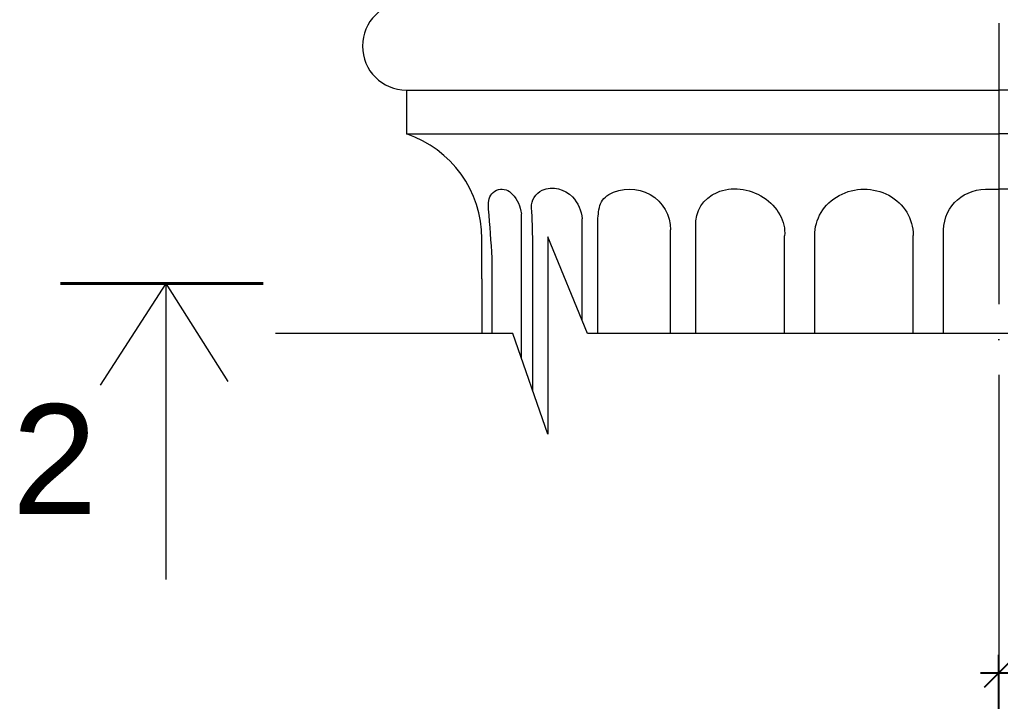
# Model space of a CAD drawing. Header units: millimetres. Extents: x 542654 to 551203, y 315718 to 321804.
# Drawn here: x 542933.1 to 543267.9, y 317583.4 to 317816.2 of the extents above; entities that cross this region are included whole.
import ezdxf

# ---------------------------------------------------------------- set-up
doc = ezdxf.new("R2010")
doc.units = ezdxf.units.MM
doc.linetypes.add('ACAD_ISO04W100', pattern=[30, 24, -3, 0, -3])
doc.layers.add('cad-block.com', color=250, linetype='Continuous')
doc.styles.add('RomanS', font='arial.ttf')
doc.styles.get("Standard").update_dxf_attribs({"font": 'arial.ttf'})
doc.dimstyles.new('2xAEC Dimension 1-100', dxfattribs={"dimscale": 0.05, "dimtxt": 300, "dimasz": 200, "dimexe": 125, "dimexo": 200, "dimgap": 100, "dimtad": 1, "dimdec": 0, "dimzin": 12, "dimdsep": 46, "dimtxsty": 'RomanS', "dimblk": 'OBLIQUE', "dimcen": 249.9995, "dimdle": 125, "dimadec": 0, "dimazin": 0, "dimtfac": 1, "dimtdec": 0, "dimtofl": 0, "dimtmove": 2, "dimatfit": 3, "dimfxl": 1, "dimtolj": 1, "dimtzin": 0, "dimarcsym": 0})

# ---------------------------------------------------------------- blocks, each defined once
blk = doc.blocks.new('_Oblique')
at = {"color": 0, "linetype": 'ByBlock', "lineweight": -2}
blk.add_line((-0.5, -0.5), (0.5, 0.5), dxfattribs=at)
blk = doc.blocks.new('*D1010')
at = {"layer": 'cad-block.com', "color": 0, "lineweight": -2, "transparency": 16777216}
for p, q in [((543267.27, 317487.79), (543267.27, 317599.35)), ((543485.64, 317383.04), (543485.64, 317599.35)), ((543261.02, 317593.1), (543491.89, 317593.1))]:
    blk.add_line(p, q, dxfattribs=at)
at = {"layer": 'Defpoints', "color": 0, "transparency": 16777216}
for p in [(543485.64, 317593.1), (543267.27, 317477.79), (543485.64, 317373.04)]:
    blk.add_point(p, dxfattribs=at)
at = {"layer": 'cad-block.com', "color": 0, "lineweight": -2, "transparency": 16777216, "xscale": 10, "yscale": 10, "zscale": 10, "rotation": 180}
blk.add_blockref('_Oblique', (543267.27, 317593.1), dxfattribs=at)
at = {"layer": 'cad-block.com', "color": 0, "lineweight": -2, "transparency": 16777216, "xscale": 10, "yscale": 10, "zscale": 10}
blk.add_blockref('_Oblique', (543485.64, 317593.1), dxfattribs=at)
at = {"layer": 'cad-block.com', "color": 0, "lineweight": 15, "transparency": 16777216, "insert": (543376.45, 317605.76), "char_height": 15, "attachment_point": 5, "style": 'RomanS'}
blk.add_mtext('\\A1;218', dxfattribs=at)

msp = doc.modelspace()

# ---------------------------------------------------------------- linework, layer by layer
at = {"layer": 'cad-block.com', "color": 18, "linetype": 'ACAD_ISO04W100', "lineweight": 15, "ltscale": 4, "true_color": 0x000000}
msp.add_lwpolyline([(543267.27, 318415.49), (543267.27, 315911.75)], dxfattribs=at)
at = {"layer": 'cad-block.com', "color": 18, "lineweight": 15, "true_color": 0x000000}
for points in [[(543065.12, 317792.16), (543065.11, 317777.16)], [(543065.12, 317792.16), (543065.11, 317777.16)], [(543065.12, 317792.16), (543267.28, 317792.16)], [(543469.42, 317792.16), (543267.26, 317792.16)], [(543065.11, 317777.16), (543267.27, 317777.16)], [(543469.42, 317777.16), (543267.27, 317777.16)], [(543262.82, 317758.31), (543267.27, 317758.31)], [(543271.72, 317758.31), (543267.27, 317758.31)], [(543104.35, 317700.6), (543104.35, 317749.92)], [(543125.08, 317713.48), (543125.08, 317748.16)], [(543130.47, 317709), (543130.47, 317747.76)], [(543155.24, 317709), (543155.24, 317744.47)], [(543163.93, 317709), (543163.93, 317745.68)], [(543483.73, 317709), (543126.9, 317709), (543113.43, 317742.09), (543113.43, 317674.6), (543101.42, 317709), (543020.37, 317709)], [(543108.23, 317689.5), (543108.23, 317740.38)], [(543194.21, 317709), (543194.21, 317742.35)], [(543204.51, 317709), (543204.51, 317742.43)], [(543238.05, 317709), (543238.05, 317742.53)], [(543248.44, 317709), (543248.44, 317742.78)], [(543094.38, 317709), (543094.38, 317734.79)], [(543090.9, 317727.65), (543090.9, 317709)], [(542982.93, 317726.06), (542960.61, 317691.42)], [(542982.93, 317726.06), (542982.93, 317624.97)], [(542982.93, 317726.06), (543004.19, 317692.61)]]:
    msp.add_lwpolyline(points, dxfattribs=at)
for points in [[(543090.9, 317727.65), (543090.9, 317741.38, 0.322816), (543065.11, 317777.16, 3.451248)], [(543090.9, 317727.65), (543090.9, 317741.38, 0.322816), (543065.11, 317777.16, 3.451248)], [(543094.38, 317734.79, 0.004651), (543093.17, 317751.46, -0.064328), (543093.24, 317754.4, -0.659654), (543101.24, 317756.62, -0.160846), (543104.35, 317749.92, -0.328945)], [(543108.23, 317740.38, 0.016812), (543107.8, 317751.96, -0.302634), (543111.47, 317757.93, -0.313187), (543121.77, 317755.68, -0.168552), (543125.08, 317748.16, -0.054841)], [(543130.47, 317746.18, -0.05871), (543130.97, 317752.01, -0.213314), (543134.16, 317756.45, -0.269919), (543148.34, 317756.45, -0.267497), (543155.24, 317744.41, -0.998014)]]:
    msp.add_lwpolyline(points, format="xyb", dxfattribs=at)
at = {"layer": 'cad-block.com', "color": 18, "lineweight": 40, "true_color": 0x000000}
msp.add_lwpolyline([(542947.02, 317726.06), (543016.25, 317726.06)], dxfattribs=at)
at = {"layer": 'cad-block.com', "color": 18, "lineweight": 15, "true_color": 0x000000}
msp.add_arc((543065.11, 317807.16), 15, 90, 270, dxfattribs=at)
msp.add_arc((543065.11, 317807.16), 15, 90, 270, dxfattribs=at)
at = {"layer": 'cad-block.com', "color": 18, "lineweight": 15, "true_color": 0x000000, "extrusion": (0, 0, -1)}
for centre, major_axis, ratio, start_param, end_param in [((543179.07, 317744.93), (-14.29, 6.09), 0.841817, -0.413453, 2.866108), ((543221.28, 317742.74), (16.77, 0.37), 0.92826, 3.145667, 6.320391), ((543267.27, 317739.81), (-15.12, 13.86), 0.811395, -0.685357, 0.692965)]:
    msp.add_ellipse(centre, major_axis=major_axis, ratio=ratio, start_param=start_param, end_param=end_param, dxfattribs=at)

# ---------------------------------------------------------------- texts
at = {"layer": 'cad-block.com', "color": 18, "lineweight": 15, "true_color": 0x000000, "insert": (542959.57, 317684.87), "char_height": 37.5, "width": 85.8382, "attachment_point": 3}
msp.add_mtext('{\\fArial|b0|i0|c0|p34;2}', dxfattribs=at)

# ---------------------------------------------------------------- dimensions: what is measured, and where the dimension line sits
at = {"layer": 'cad-block.com', "color": 18, "lineweight": 15, "true_color": 0x000000}
dim = msp.add_linear_dim(base=(543485.64, 317593.1), p1=(543267.27, 317477.79), p2=(543485.64, 317373.04), dimstyle='2xAEC Dimension 1-100', dxfattribs=at)
dim.commit()
dim.dimension.update_dxf_attribs({"geometry": '*D1010', "text_midpoint": (543376.45, 317605.76)})

doc.saveas('drawing.dxf')
